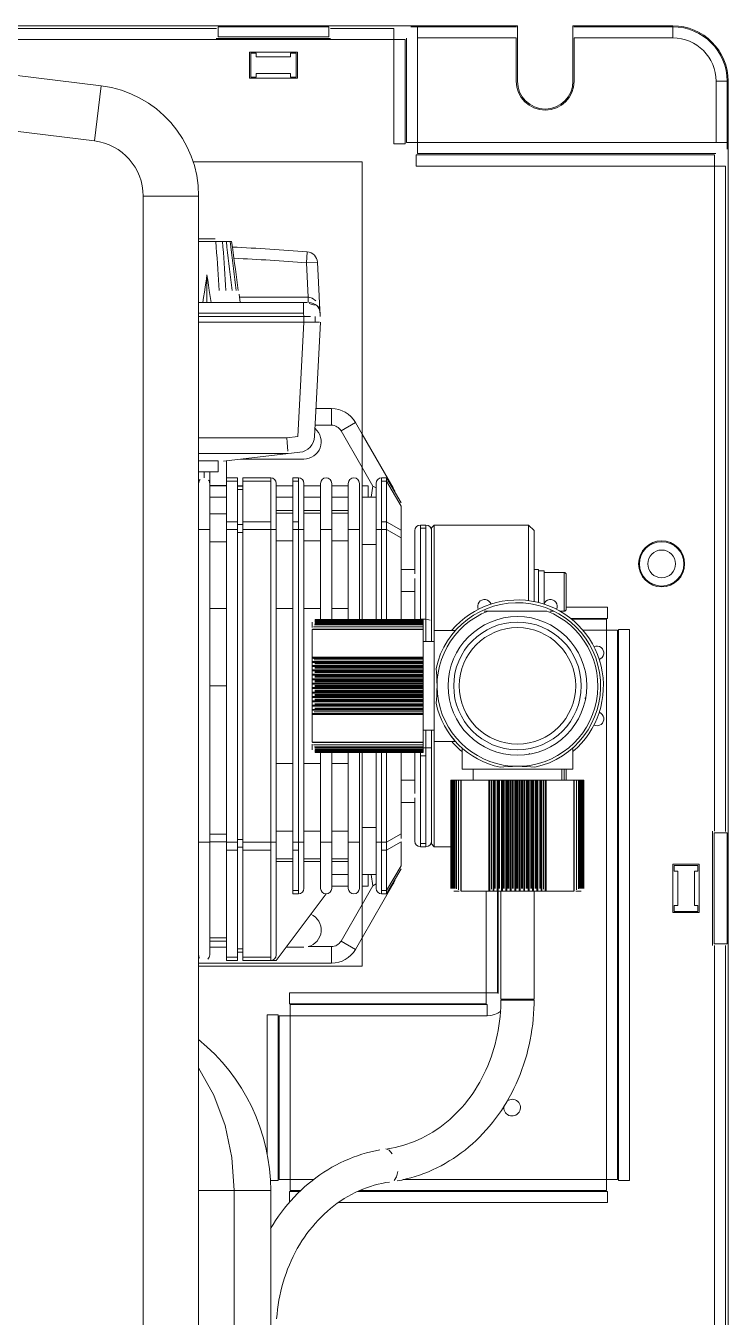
# Model space of a CAD drawing. Units: millimetres at full size. Extents: x -21196 to 21204, y -11807 to 11807.
# Drawn here: x -14285.7 to -14159, y -7192.9 to -6960.1 of the extents above; entities that cross this region are included whole.
import ezdxf

# ---------------------------------------------------------------- set-up
doc = ezdxf.new("R2010")
doc.units = ezdxf.units.MM
doc.header["$LTSCALE"] = 0.5
doc.layers.add('0-D_ボイラ設備-高圧ボイラ設備(241129配置図菊池追記(立面図).jww)(機器配置図 260128.dwg)', color=7, linetype='Continuous', lineweight=9)

msp = doc.modelspace()

# ---------------------------------------------------------------- linework, layer by layer
at = {"layer": '0-D_ボイラ設備-高圧ボイラ設備(241129配置図菊池追記(立面図).jww)(機器配置図 260128.dwg)'}
for p, q in [((-14461.9993, -6960.0621), (-14196.9993, -6960.0621)), ((-14356.2906, -6960.5515), (-14251.2791, -6960.5515)), ((-14230.9993, -6960.2716), (-14250.9993, -6960.2716)), ((-14250.9993, -6962.0621), (-14250.9993, -6960.2716)), ((-14230.9993, -6960.2716), (-14230.9993, -6962.0621)), ((-14230.7194, -6960.5515), (-14219.2788, -6960.5515)), ((-14219.2788, -6960.5515), (-14219.2788, -6981.3423)), ((-14215.6527, -6960.2381), (-14216.2566, -6960.2406)), ((-14215.0339, -6960.2373), (-14215.6527, -6960.2381)), ((-14215.0339, -6983.0964), (-14215.0339, -6960.2373)), ((-14215.0339, -6960.2373), (-14197.1744, -6960.2373)), ((-14196.9993, -6960.0621), (-14196.9993, -6970.0621)), ((-14168.9993, -6960.0621), (-14186.9993, -6960.0621)), ((-14186.9993, -6970.0621), (-14186.9993, -6960.0621)), ((-14186.8241, -6960.2373), (-14168.9993, -6960.2373)), ((-14168.9993, -6960.0621), (-14168.9993, -6962.237)), ((-14217.2791, -6962.5512), (-14340.0043, -6962.5512)), ((-14251.3133, -6962.3762), (-14230.6852, -6962.3762)), ((-14230.9993, -6962.0621), (-14250.9993, -6962.0621)), ((-14217.2791, -6962.5512), (-14217.2791, -6981.3423)), ((-14217.0336, -6981.0968), (-14217.0336, -6962.3056)), ((-14186.7898, -6962.237), (-14186.7898, -6970.0621)), ((-14168.9993, -6962.237), (-14186.7898, -6962.237)), ((-14245.314, -6969.5268), (-14245.314, -6964.7974)), ((-14236.6846, -6964.7974), (-14245.314, -6964.7974)), ((-14245.0993, -6965.0121), (-14244.0918, -6965.0121)), ((-14245.0993, -6969.3121), (-14245.0993, -6965.0121)), ((-14244.0918, -6965.6621), (-14244.0918, -6965.0121)), ((-14237.9067, -6965.0121), (-14236.8993, -6965.0121)), ((-14236.8993, -6969.3121), (-14236.8993, -6965.0121)), ((-14236.6846, -6969.5268), (-14236.6846, -6964.7974)), ((-14245.314, -6969.5268), (-14236.6846, -6969.5268)), ((-14244.0918, -6969.3121), (-14245.0993, -6969.3121)), ((-14244.0918, -6969.3121), (-14244.0918, -6968.6621)), ((-14244.0918, -6968.6621), (-14237.9067, -6968.6621)), ((-14237.9067, -6968.6621), (-14237.9067, -6969.3121)), ((-14236.8993, -6969.3121), (-14237.9067, -6969.3121)), ((-14161.1741, -6970.0621), (-14158.9993, -6970.0621)), ((-14161.1741, -6981.0968), (-14161.1741, -6970.0621)), ((-14159.1744, -6970.0621), (-14159.1744, -6981.0968)), ((-14158.9993, -7300.0621), (-14158.9993, -6970.0621)), ((-14273.2806, -6980.8189), (-14272.0619, -6970.8935)), ((-14217.2791, -6981.3423), (-14219.2788, -6981.3423)), ((-14159.1744, -6981.0968), (-14217.0336, -6981.0968)), ((-14159.1778, -6982.3195), (-14159.1753, -6981.7156)), ((-14159.1753, -6981.7156), (-14159.1744, -6981.0968)), ((-14215.2795, -6983.342), (-14161.4883, -6983.342)), ((-14215.2795, -6985.3417), (-14215.2795, -6983.342)), ((-14161.2427, -6983.0964), (-14215.0339, -6983.0964)), ((-14161.4883, -6983.342), (-14161.4883, -7105.248)), ((-14255.4787, -6984.5621), (-14224.9993, -6984.5621)), ((-14255.4787, -6984.5621), (-14224.9993, -6984.5621)), ((-14224.9993, -7067.0694), (-14224.9993, -6984.5621)), ((-14159.4886, -6985.3417), (-14215.2795, -6985.3417)), ((-14159.4886, -6985.3417), (-14159.4886, -7105.2823)), ((-14264.4993, -6990.7444), (-14254.4993, -6990.7444)), ((-14264.4993, -6990.7444), (-14264.4993, -7279.3799)), ((-14254.4993, -6990.7444), (-14254.4993, -7271.0236)), ((-14251.4993, -6998.4621), (-14254.4993, -6998.4621)), ((-14248.5537, -6998.9621), (-14254.4993, -6998.9621)), ((-14251.3809, -6998.9621), (-14251.3128, -6999.951)), ((-14251.3128, -6999.951), (-14251.2447, -7000.9398)), ((-14250.105, -6999.9341), (-14250.1721, -6998.9621)), ((-14250.0379, -7000.906), (-14250.105, -6999.9341)), ((-14249.4982, -6998.9621), (-14249.3803, -6999.951)), ((-14249.3803, -6999.951), (-14249.2623, -7000.9398)), ((-14248.6843, -6999.9341), (-14248.8004, -6998.9621)), ((-14248.5681, -7000.906), (-14248.6843, -6999.9341)), ((-14248.5537, -6998.9621), (-14248.4174, -6999.951)), ((-14248.4174, -6999.951), (-14248.2811, -7000.9398)), ((-14251.2447, -7000.9398), (-14251.1767, -7001.9286)), ((-14251.1767, -7001.9286), (-14251.1087, -7002.9175)), ((-14249.9708, -7001.8779), (-14250.0379, -7000.906)), ((-14249.9038, -7002.8498), (-14249.9708, -7001.8779)), ((-14249.8358, -7003.8374), (-14249.9038, -7002.8498)), ((-14249.2623, -7000.9398), (-14249.1443, -7001.9286)), ((-14249.1443, -7001.9286), (-14249.0263, -7002.9174)), ((-14248.4521, -7001.8779), (-14248.5681, -7000.906)), ((-14248.3361, -7002.8498), (-14248.4521, -7001.8779)), ((-14248.2183, -7003.8374), (-14248.3361, -7002.8498)), ((-14248.2811, -7000.9398), (-14248.1448, -7001.9286)), ((-14248.1448, -7001.9286), (-14248.0086, -7002.9174)), ((-14235.0607, -7002.8018), (-14234.9007, -7000.8082)), ((-14235.0607, -7002.8018), (-14233.0634, -7002.6971)), ((-14235.0607, -7002.8018), (-14234.7378, -7008.9621)), ((-14233.0634, -7002.6971), (-14232.5517, -7012.4621)), ((-14253.1055, -7005.6917), (-14252.9993, -7004.9621)), ((-14252.9993, -7004.9621), (-14252.8633, -7005.892)), ((-14252.9993, -7009.9621), (-14252.9993, -7004.9621)), ((-14251.1087, -7002.9175), (-14251.0407, -7003.9063)), ((-14251.0407, -7003.9063), (-14250.974, -7004.8767)), ((-14250.974, -7004.8767), (-14250.9073, -7005.8471)), ((-14249.7678, -7004.825), (-14249.8358, -7003.8374)), ((-14249.6998, -7005.8126), (-14249.7678, -7004.825)), ((-14249.0263, -7002.9174), (-14248.9085, -7003.9063)), ((-14248.9085, -7003.9063), (-14248.7929, -7004.8767)), ((-14248.7929, -7004.8767), (-14248.6774, -7005.8471)), ((-14248.1006, -7004.825), (-14248.2183, -7003.8374)), ((-14247.983, -7005.8126), (-14248.1006, -7004.825)), ((-14248.0086, -7002.9174), (-14247.8724, -7003.9063)), ((-14247.8724, -7003.9063), (-14247.7389, -7004.8767)), ((-14247.7389, -7004.8767), (-14247.6055, -7005.847)), ((-14253.4611, -7008.0879), (-14253.3193, -7007.1505)), ((-14253.3193, -7007.1505), (-14253.2117, -7006.4212)), ((-14253.2117, -7006.4212), (-14253.1055, -7005.6917)), ((-14252.8633, -7005.892), (-14252.7273, -7006.8219)), ((-14252.7273, -7006.8219), (-14252.5891, -7007.7514)), ((-14250.9073, -7005.8471), (-14250.8407, -7006.8174)), ((-14250.8407, -7006.8174), (-14250.7741, -7007.7878)), ((-14249.6319, -7006.8002), (-14249.6998, -7005.8126)), ((-14249.5639, -7007.7878), (-14249.6319, -7006.8002)), ((-14248.6774, -7005.8471), (-14248.5619, -7006.8174)), ((-14248.5619, -7006.8174), (-14248.4464, -7007.7878)), ((-14247.8654, -7006.8002), (-14247.983, -7005.8126)), ((-14247.7477, -7007.7878), (-14247.8654, -7006.8002)), ((-14247.6055, -7005.847), (-14247.4721, -7006.8174)), ((-14247.4721, -7006.8174), (-14247.3387, -7007.7878)), ((-14253.7493, -7009.9621), (-14253.6052, -7009.025)), ((-14253.6052, -7009.025), (-14253.4611, -7008.0879)), ((-14252.5891, -7007.7514), (-14252.4767, -7008.4885)), ((-14252.4767, -7008.4885), (-14252.363, -7009.2253)), ((-14252.363, -7009.2253), (-14252.2493, -7009.9621)), ((-14246.9993, -7009.9621), (-14247.2044, -7008.4576)), ((-14234.7378, -7008.9621), (-14247.1356, -7008.9621)), ((-14234.7378, -7008.9621), (-14234.7378, -7009.9621)), ((-14234.001, -7009.1331), (-14234.6329, -7008.9649)), ((-14233.3883, -7009.633), (-14234.001, -7009.1331)), ((-14235.5792, -7009.9621), (-14254.4993, -7009.9621)), ((-14254.4993, -7011.8575), (-14235.5792, -7011.8575)), ((-14234.9464, -7009.9621), (-14235.5792, -7009.9621)), ((-14235.5792, -7011.8575), (-14235.5792, -7009.9621)), ((-14235.5792, -7011.8575), (-14235.5476, -7012.4621)), ((-14233.6156, -7010.4362), (-14234.5666, -7010.1301)), ((-14232.6821, -7011.2576), (-14232.813, -7010.6674)), ((-14232.5834, -7011.8575), (-14232.6821, -7011.2576)), ((-14254.4993, -7012.4621), (-14235.5476, -7012.4621)), ((-14254.4993, -7013.4622), (-14235.4951, -7013.4622)), ((-14235.4951, -7013.4622), (-14236.5782, -7034.1276)), ((-14235.5476, -7012.4621), (-14234.9297, -7012.4621)), ((-14235.4993, -7012.4621), (-14235.4993, -7013.4621)), ((-14235.4951, -7013.4622), (-14234.8779, -7013.4765)), ((-14234.9297, -7012.4621), (-14234.3119, -7012.4621)), ((-14234.8779, -7013.4765), (-14234.2608, -7013.4875)), ((-14233.3779, -7013.4622), (-14234.3493, -7013.4622)), ((-14233.5823, -7034.1276), (-14232.4993, -7013.4622)), ((-14233.4993, -7012.4621), (-14233.4993, -7013.4621)), ((-14232.7284, -7013.4622), (-14233.3779, -7013.4622)), ((-14230.5463, -7029.0621), (-14233.3168, -7029.0621)), ((-14230.5463, -7029.0621), (-14230.5463, -7032.0621)), ((-14233.474, -7032.0621), (-14230.5463, -7032.0621)), ((-14226.2161, -7031.5621), (-14228.8142, -7033.0621)), ((-14228.8142, -7033.0621), (-14224.9993, -7039.6698)), ((-14224.9993, -7033.6698), (-14226.2161, -7031.5621)), ((-14238.5707, -7034.3546), (-14254.4993, -7034.3546)), ((-14236.5782, -7034.1276), (-14238.5707, -7034.3546)), ((-14238.5227, -7035.1926), (-14238.5707, -7034.3546)), ((-14238.4761, -7035.9905), (-14238.5227, -7035.1926)), ((-14219.4012, -7043.366), (-14224.9993, -7033.6698)), ((-14254.4993, -7037.152), (-14238.4045, -7037.152)), ((-14250.0383, -7038.5236), (-14236.2386, -7036.9513)), ((-14238.4294, -7036.7683), (-14238.4761, -7035.9905)), ((-14250.9993, -7038.4621), (-14254.4993, -7038.4621)), ((-14250.9993, -7038.4621), (-14250.9993, -7040.4621)), ((-14249.4993, -7038.4621), (-14249.4993, -7128.5621)), ((-14235.4993, -7038.1621), (-14246.8662, -7038.1621)), ((-14224.9993, -7039.6698), (-14223.0606, -7043.0276)), ((-14250.9993, -7040.4621), (-14254.4993, -7040.4621)), ((-14253.4993, -7041.5621), (-14253.4993, -7040.4621)), ((-14252.4993, -7040.4621), (-14252.4993, -7042.5238)), ((-14247.4993, -7041.5621), (-14249.4993, -7041.5621)), ((-14249.4993, -7042.1479), (-14247.4993, -7042.1479)), ((-14247.4993, -7041.5621), (-14247.4993, -7128.5621)), ((-14241.4993, -7041.5621), (-14246.4993, -7041.5621)), ((-14246.4993, -7128.5621), (-14246.4993, -7041.5621)), ((-14241.4993, -7042.1479), (-14246.4993, -7042.1479)), ((-14241.4993, -7128.5621), (-14241.4993, -7041.5621)), ((-14236.4993, -7041.5621), (-14237.4993, -7041.5621)), ((-14237.4993, -7116.5621), (-14237.4993, -7041.5621)), ((-14236.4993, -7042.1479), (-14237.4993, -7042.1479)), ((-14236.4993, -7041.5621), (-14236.4993, -7116.5621)), ((-14221.4993, -7067.0694), (-14221.4993, -7041.5621)), ((-14220.5993, -7042.1479), (-14221.4993, -7042.1479)), ((-14220.5993, -7067.0694), (-14220.5993, -7041.5621)), ((-14217.9993, -7046.6479), (-14220.5993, -7042.1479)), ((-14252.4993, -7042.5621), (-14252.4993, -7127.5621)), ((-14252.4993, -7042.9621), (-14249.4993, -7042.9621)), ((-14249.4993, -7042.9647), (-14252.4993, -7042.9647)), ((-14246.4993, -7042.9647), (-14247.4993, -7042.9647)), ((-14247.4993, -7043.0621), (-14246.4993, -7043.0621)), ((-14247.4993, -7043.6479), (-14246.4993, -7043.6479)), ((-14240.4993, -7042.5621), (-14240.4993, -7127.5621)), ((-14237.4993, -7042.9647), (-14240.4993, -7042.9647)), ((-14235.4993, -7042.5621), (-14235.4993, -7115.5621)), ((-14232.4993, -7042.9647), (-14235.4993, -7042.9647)), ((-14232.4993, -7067.0694), (-14232.4993, -7042.5621)), ((-14230.4993, -7042.5621), (-14230.4993, -7067.0694)), ((-14227.4993, -7042.9647), (-14230.4993, -7042.9647)), ((-14227.4993, -7042.5621), (-14227.4993, -7067.0694)), ((-14225.4993, -7042.5621), (-14225.4993, -7067.0694)), ((-14223.933, -7042.9647), (-14224.9993, -7042.9647)), ((-14223.933, -7042.9647), (-14223.933, -7045.0621)), ((-14223.3572, -7045.0621), (-14223.0606, -7043.0276)), ((-14222.5006, -7043.3616), (-14223.0606, -7043.0276)), ((-14222.4993, -7042.5621), (-14222.4993, -7067.0694)), ((-14249.4993, -7045.0621), (-14252.4993, -7045.0621)), ((-14237.4993, -7045.0621), (-14240.4993, -7045.0621)), ((-14232.4993, -7045.0621), (-14235.4993, -7045.0621)), ((-14227.4993, -7045.0621), (-14230.4993, -7045.0621)), ((-14222.4993, -7045.0621), (-14224.9993, -7045.0621)), ((-14217.9993, -7046.6479), (-14217.9993, -7050.9764)), ((-14249.4993, -7048.0621), (-14252.4993, -7048.0621)), ((-14237.4993, -7047.4135), (-14240.4993, -7047.4135)), ((-14237.4993, -7047.8936), (-14240.4993, -7047.8936)), ((-14232.4993, -7047.4135), (-14235.4993, -7047.4135)), ((-14232.4993, -7047.8936), (-14235.4993, -7047.8936)), ((-14227.4993, -7047.4135), (-14230.4993, -7047.4135)), ((-14227.4993, -7047.8936), (-14230.4993, -7047.8936)), ((-14254.4993, -7050.8906), (-14252.4993, -7050.8906)), ((-14247.4993, -7049.4764), (-14249.4993, -7049.4764)), ((-14249.4993, -7050.8906), (-14247.4993, -7050.8906)), ((-14247.4993, -7049.9764), (-14246.4993, -7049.9764)), ((-14247.4993, -7051.3906), (-14246.4993, -7051.3906)), ((-14241.4993, -7049.4764), (-14246.4993, -7049.4764)), ((-14246.4993, -7050.8906), (-14240.4993, -7050.8906)), ((-14236.4993, -7049.4764), (-14237.4993, -7049.4764)), ((-14237.4993, -7050.8906), (-14235.4993, -7050.8906)), ((-14230.4993, -7050.8906), (-14232.4993, -7050.8906)), ((-14225.4993, -7050.8906), (-14227.4993, -7050.8906)), ((-14220.5993, -7050.8906), (-14222.4993, -7050.8906)), ((-14220.5993, -7049.4764), (-14221.4993, -7049.4764)), ((-14217.9993, -7050.9764), (-14220.5993, -7049.4764)), ((-14217.9993, -7052.3906), (-14220.5993, -7050.8906)), ((-14217.9993, -7050.9764), (-14217.9993, -7051.7138)), ((-14217.9993, -7051.7138), (-14217.9993, -7052.3906)), ((-14215.4993, -7051.0621), (-14215.4993, -7058.8561)), ((-14213.4993, -7050.0621), (-14214.4993, -7050.0621)), ((-14214.4993, -7050.0621), (-14214.4993, -7067.0694)), ((-14213.4993, -7050.6479), (-14214.4993, -7050.6479)), ((-14213.4993, -7050.0621), (-14213.4993, -7071.0621)), ((-14211.9993, -7050.0621), (-14212.4993, -7050.5621)), ((-14212.4993, -7050.5621), (-14212.4993, -7071.0621)), ((-14194.9993, -7050.0621), (-14211.9993, -7050.0621)), ((-14211.9993, -7050.0621), (-14211.9993, -7072.0816)), ((-14194.9993, -7050.0621), (-14194.9993, -7063.6917)), ((-14249.4993, -7053.0621), (-14252.4993, -7053.0621)), ((-14237.4993, -7052.8906), (-14240.4993, -7052.8906)), ((-14232.4993, -7052.8906), (-14235.4993, -7052.8906)), ((-14227.4993, -7052.8906), (-14230.4993, -7052.8906)), ((-14222.4993, -7053.5621), (-14224.9993, -7053.5621)), ((-14217.9993, -7052.3906), (-14217.9993, -7067.0694)), ((-14215.4993, -7058.0621), (-14217.9993, -7058.0621)), ((-14193.1993, -7058.0916), (-14193.9993, -7058.0916)), ((-14193.1993, -7064.0352), (-14193.1993, -7058.0916)), ((-14192.1993, -7058.2916), (-14193.1993, -7058.2916)), ((-14192.1993, -7064.211), (-14192.1993, -7058.2916)), ((-14188.5993, -7058.5916), (-14192.1993, -7058.5916)), ((-14188.5993, -7058.5916), (-14188.5993, -7065.5916)), ((-14215.4993, -7067.0694), (-14215.4993, -7059.6702)), ((-14188.1993, -7065.1916), (-14188.1993, -7058.9916)), ((-14215.4993, -7062.0621), (-14217.9993, -7062.0621)), ((-14249.4993, -7065.0979), (-14252.4993, -7065.0979)), ((-14237.4993, -7065.0979), (-14240.4993, -7065.0979)), ((-14232.4993, -7065.0979), (-14235.4993, -7065.0979)), ((-14227.4993, -7065.0979), (-14230.4993, -7065.0979)), ((-14190.4609, -7065.5621), (-14191.1621, -7065.5621)), ((-14189.3315, -7065.5916), (-14188.5993, -7065.5916)), ((-14188.1993, -7064.8852), (-14180.7906, -7064.8852)), ((-14180.7906, -7064.8852), (-14180.7906, -7066.8849)), ((-14233.9993, -7067.5621), (-14233.9993, -7068.5564)), ((-14233.5972, -7068.0701), (-14213.9993, -7068.0701)), ((-14213.9993, -7067.123), (-14233.5495, -7067.123)), ((-14233.5495, -7067.1872), (-14213.9993, -7067.1872)), ((-14233.5495, -7067.3093), (-14213.9993, -7067.3093)), ((-14233.5495, -7067.4887), (-14213.9993, -7067.4887)), ((-14233.5495, -7067.7244), (-14213.9993, -7067.7244)), ((-14213.9993, -7067.9333), (-14233.5221, -7067.9333)), ((-14233.5041, -7067.6446), (-14213.9993, -7067.6446)), ((-14233.5022, -7067.4156), (-14213.9993, -7067.4156)), ((-14233.5008, -7067.2429), (-14213.9993, -7067.2429)), ((-14233.4998, -7067.1273), (-14213.9993, -7067.1273)), ((-14233.4993, -7067.0694), (-14213.9993, -7067.0694)), ((-14213.4993, -7067.05), (-14214.4993, -7067.05)), ((-14213.9993, -7091.0549), (-14213.9993, -7067.0694)), ((-14213.4993, -7067.05), (-14212.7255, -7067.2018)), ((-14180.7906, -7066.8849), (-14187.4094, -7066.8849)), ((-14187.2117, -7067.0432), (-14180.949, -7067.0432)), ((-14180.949, -7071.0621), (-14180.949, -7067.0432)), ((-14233.9993, -7068.9116), (-14233.9993, -7089.2127)), ((-14213.9993, -7068.9116), (-14233.9993, -7068.9116)), ((-14233.9775, -7068.8601), (-14213.9993, -7068.8601)), ((-14213.9993, -7068.4391), (-14233.7866, -7068.4391)), ((-14178.9493, -7069.0429), (-14185.1728, -7069.0429)), ((-14180.949, -7069.0429), (-14180.949, -7170.0618)), ((-14178.9493, -7069.0429), (-14178.9493, -7168.0621)), ((-14178.7909, -7168.2205), (-14178.7909, -7068.8846)), ((-14176.7912, -7068.8846), (-14178.7909, -7068.8846)), ((-14176.7912, -7068.8846), (-14176.7912, -7168.2205)), ((-14213.9993, -7071.0621), (-14211.9993, -7071.0621)), ((-14233.9514, -7073.9235), (-14213.9993, -7073.9235)), ((-14233.9514, -7074.0766), (-14213.9993, -7074.0766)), ((-14233.9514, -7074.6574), (-14213.9993, -7074.6574)), ((-14233.9514, -7074.8153), (-14213.9993, -7074.8153)), ((-14233.9042, -7073.8769), (-14213.9993, -7073.8769)), ((-14213.9993, -7074.0935), (-14233.8037, -7074.0935)), ((-14233.6584, -7074.3828), (-14213.9993, -7074.3828)), ((-14233.5495, -7074.8935), (-14213.9993, -7074.8935)), ((-14233.5495, -7075.0569), (-14213.9993, -7075.0569)), ((-14211.9993, -7075.157), (-14211.9993, -7074.1795)), ((-14233.9514, -7075.4128), (-14213.9993, -7075.4128)), ((-14233.9514, -7075.5747), (-14213.9993, -7075.5747)), ((-14233.9514, -7076.1859), (-14213.9993, -7076.1859)), ((-14233.9514, -7076.3511), (-14213.9993, -7076.3511)), ((-14233.9514, -7076.9731), (-14213.9993, -7076.9731)), ((-14233.9514, -7077.1408), (-14213.9993, -7077.1408)), ((-14233.5495, -7075.6849), (-14213.9993, -7075.6849)), ((-14233.5495, -7075.852), (-14213.9993, -7075.852)), ((-14233.5495, -7076.4927), (-14213.9993, -7076.4927)), ((-14233.5495, -7076.6627), (-14213.9993, -7076.6627)), ((-14233.5495, -7077.313), (-14213.9993, -7077.313)), ((-14211.6049, -7076.6276), (-14211.6707, -7075.9396)), ((-14211.5483, -7077.316), (-14211.6049, -7076.6276)), ((-14211.5164, -7078.1887), (-14211.5483, -7077.316)), ((-14249.4993, -7079.0621), (-14252.4993, -7079.0621)), ((-14233.9514, -7077.7704), (-14213.9993, -7077.7704)), ((-14233.9514, -7077.9398), (-14213.9993, -7077.9398)), ((-14233.9514, -7078.5741), (-14213.9993, -7078.5741)), ((-14233.9514, -7078.7442), (-14213.9993, -7078.7442)), ((-14233.9514, -7079.3801), (-14213.9993, -7079.3801)), ((-14233.9514, -7079.5502), (-14213.9993, -7079.5502)), ((-14233.5495, -7077.4852), (-14213.9993, -7077.4852)), ((-14233.5495, -7078.1419), (-14213.9993, -7078.1419)), ((-14233.5495, -7078.3153), (-14213.9993, -7078.3153)), ((-14233.5495, -7078.9752), (-14213.9993, -7078.9752)), ((-14233.5495, -7079.1491), (-14213.9993, -7079.1491)), ((-14211.4993, -7079.0621), (-14211.5164, -7078.1887)), ((-14211.4993, -7079.0621), (-14211.5164, -7079.9356)), ((-14233.9514, -7080.1845), (-14213.9993, -7080.1845)), ((-14233.9514, -7080.3539), (-14213.9993, -7080.3539)), ((-14233.9514, -7080.9835), (-14213.9993, -7080.9835)), ((-14233.9514, -7081.1512), (-14213.9993, -7081.1512)), ((-14233.9514, -7081.7731), (-14213.9993, -7081.7731)), ((-14233.9514, -7081.9384), (-14213.9993, -7081.9384)), ((-14233.5495, -7079.809), (-14213.9993, -7079.809)), ((-14233.5495, -7079.9824), (-14213.9993, -7079.9824)), ((-14233.5495, -7080.6391), (-14213.9993, -7080.6391)), ((-14233.5495, -7080.8113), (-14213.9993, -7080.8113)), ((-14233.5495, -7081.4616), (-14213.9993, -7081.4616)), ((-14233.5495, -7081.6316), (-14213.9993, -7081.6316)), ((-14211.6049, -7081.4967), (-14211.6707, -7082.1846)), ((-14211.5483, -7080.8083), (-14211.6049, -7081.4967)), ((-14211.5164, -7079.9356), (-14211.5483, -7080.8083)), ((-14233.9514, -7082.5496), (-14213.9993, -7082.5496)), ((-14233.9514, -7082.7115), (-14213.9993, -7082.7115)), ((-14233.9514, -7083.309), (-14213.9993, -7083.309)), ((-14233.9514, -7083.4669), (-14213.9993, -7083.4669)), ((-14233.9514, -7084.0477), (-14213.9993, -7084.0477)), ((-14233.9514, -7084.2008), (-14213.9993, -7084.2008)), ((-14213.9993, -7084.2474), (-14233.9042, -7084.2474)), ((-14233.8037, -7084.0308), (-14213.9993, -7084.0308)), ((-14213.9993, -7083.7415), (-14233.6584, -7083.7415)), ((-14233.5495, -7082.2723), (-14213.9993, -7082.2723)), ((-14233.5495, -7082.4394), (-14213.9993, -7082.4394)), ((-14233.5495, -7083.0674), (-14213.9993, -7083.0674)), ((-14233.5495, -7083.2308), (-14213.9993, -7083.2308)), ((-14211.9993, -7083.9448), (-14211.9993, -7082.9673)), ((-14211.9993, -7108.0621), (-14211.9993, -7086.0427)), ((-14211.9993, -7087.0621), (-14213.9993, -7087.0621)), ((-14213.4993, -7087.0621), (-14213.4993, -7108.0621)), ((-14212.4993, -7087.0621), (-14212.4993, -7107.5621)), ((-14209.6457, -7087.1257), (-14209.2907, -7087.6579)), ((-14209.2907, -7087.6579), (-14208.9137, -7088.1749)), ((-14208.9137, -7088.1749), (-14208.376, -7088.8381)), ((-14233.9993, -7089.2127), (-14213.9993, -7089.2127)), ((-14233.9993, -7089.5679), (-14233.9993, -7090.5621)), ((-14213.9993, -7089.2642), (-14233.9775, -7089.2642)), ((-14233.7866, -7089.6852), (-14213.9993, -7089.6852)), ((-14213.9993, -7090.0542), (-14233.5972, -7090.0542)), ((-14233.5495, -7090.3999), (-14213.9993, -7090.3999)), ((-14233.5495, -7090.6356), (-14213.9993, -7090.6356)), ((-14233.5495, -7090.815), (-14213.9993, -7090.815)), ((-14233.5495, -7090.9371), (-14213.9993, -7090.9371)), ((-14213.9993, -7091.0013), (-14233.5495, -7091.0013)), ((-14233.5221, -7090.1909), (-14213.9993, -7090.1909)), ((-14213.9993, -7090.4797), (-14233.5041, -7090.4797)), ((-14213.9993, -7090.7087), (-14233.5022, -7090.7087)), ((-14213.9993, -7090.8814), (-14233.5008, -7090.8814)), ((-14213.9993, -7090.997), (-14233.4998, -7090.997)), ((-14213.9993, -7091.0549), (-14233.4993, -7091.0549)), ((-14232.4993, -7115.5621), (-14232.4993, -7091.0549)), ((-14230.4993, -7091.0549), (-14230.4993, -7115.5621)), ((-14227.4993, -7091.0549), (-14227.4993, -7115.5621)), ((-14225.4993, -7091.0549), (-14225.4993, -7115.5621)), ((-14224.9993, -7129.5621), (-14224.9993, -7091.0549)), ((-14222.4993, -7091.0549), (-14222.4993, -7115.5621)), ((-14221.4993, -7116.5621), (-14221.4993, -7091.0549)), ((-14220.5993, -7116.5621), (-14220.5993, -7091.0549)), ((-14217.9993, -7091.0549), (-14217.9993, -7105.7337)), ((-14215.4993, -7098.4541), (-14215.4993, -7091.0549)), ((-14214.4993, -7091.0549), (-14214.4993, -7108.0621)), ((-14212.4993, -7090.2459), (-14213.9993, -7090.2459)), ((-14208.1796, -7089.0621), (-14211.9993, -7089.0621)), ((-14206.9993, -7090.2425), (-14206.9993, -7094.0621)), ((-14186.9993, -7094.0621), (-14186.9993, -7090.2425)), ((-14237.4993, -7093.0264), (-14240.4993, -7093.0264)), ((-14232.4993, -7093.0264), (-14235.4993, -7093.0264)), ((-14227.4993, -7093.0264), (-14230.4993, -7093.0264)), ((-14213.4993, -7091.6601), (-14214.4993, -7091.6601)), ((-14199.4338, -7093.6678), (-14200.1218, -7093.7335)), ((-14198.7454, -7093.6112), (-14199.4338, -7093.6678)), ((-14197.8727, -7093.5793), (-14198.7454, -7093.6112)), ((-14196.9993, -7093.5621), (-14197.8727, -7093.5793)), ((-14196.9993, -7093.5621), (-14196.1258, -7093.5793)), ((-14196.1258, -7093.5793), (-14195.2531, -7093.6112)), ((-14195.2531, -7093.6112), (-14194.5647, -7093.6678)), ((-14194.5647, -7093.6678), (-14193.8768, -7093.7335)), ((-14186.9993, -7094.0621), (-14206.9993, -7094.0621)), ((-14204.9993, -7094.0621), (-14204.9993, -7096.0621)), ((-14188.9993, -7096.0621), (-14188.9993, -7094.0621)), ((-14188.5993, -7094.0621), (-14188.5993, -7096.0621)), ((-14188.1993, -7096.0327), (-14188.1993, -7094.0621)), ((-14215.4993, -7096.0621), (-14217.9993, -7096.0621)), ((-14208.992, -7096.0621), (-14185.0065, -7096.0621)), ((-14208.992, -7096.0621), (-14208.992, -7115.5622)), ((-14208.9384, -7096.0621), (-14208.9384, -7115.6124)), ((-14208.9341, -7096.0621), (-14208.9341, -7115.5627)), ((-14208.8742, -7115.6124), (-14208.8742, -7096.0621)), ((-14208.8185, -7096.0621), (-14208.8185, -7115.5637)), ((-14208.7521, -7115.6124), (-14208.7521, -7096.0621)), ((-14208.6458, -7096.0621), (-14208.6458, -7115.5651)), ((-14208.5727, -7115.6124), (-14208.5727, -7096.0621)), ((-14208.4168, -7096.0621), (-14208.4168, -7115.567)), ((-14208.337, -7115.6124), (-14208.337, -7096.0621)), ((-14208.1281, -7115.5849), (-14208.1281, -7096.0621)), ((-14207.9913, -7096.0621), (-14207.9913, -7115.6601)), ((-14207.6223, -7115.8495), (-14207.6223, -7096.0621)), ((-14207.2013, -7096.0621), (-14207.2013, -7116.0404)), ((-14207.1498, -7116.0621), (-14207.1498, -7096.0621)), ((-14202.1845, -7096.0621), (-14202.1845, -7115.967)), ((-14202.1379, -7116.0143), (-14202.1379, -7096.0621)), ((-14201.9848, -7116.0143), (-14201.9848, -7096.0621)), ((-14201.9679, -7115.8666), (-14201.9679, -7096.0621)), ((-14201.6786, -7096.0621), (-14201.6786, -7115.7213)), ((-14201.404, -7116.0143), (-14201.404, -7096.0621)), ((-14201.2461, -7116.0143), (-14201.2461, -7096.0621)), ((-14201.1679, -7115.6124), (-14201.1679, -7096.0621)), ((-14201.0045, -7115.6124), (-14201.0045, -7096.0621)), ((-14200.6486, -7116.0143), (-14200.6486, -7096.0621)), ((-14200.4867, -7116.0143), (-14200.4867, -7096.0621)), ((-14200.3765, -7115.6124), (-14200.3765, -7096.0621)), ((-14200.2094, -7115.6124), (-14200.2094, -7096.0621)), ((-14199.8755, -7116.0143), (-14199.8755, -7096.0621)), ((-14199.7103, -7116.0143), (-14199.7103, -7096.0621)), ((-14199.5687, -7115.6124), (-14199.5687, -7096.0621)), ((-14199.3987, -7115.6124), (-14199.3987, -7096.0621)), ((-14199.0883, -7116.0143), (-14199.0883, -7096.0621)), ((-14198.9206, -7116.0143), (-14198.9206, -7096.0621)), ((-14198.7484, -7115.6124), (-14198.7484, -7096.0621)), ((-14198.5762, -7115.6124), (-14198.5762, -7096.0621)), ((-14198.291, -7116.0143), (-14198.291, -7096.0621)), ((-14198.1216, -7116.0143), (-14198.1216, -7096.0621)), ((-14197.9195, -7115.6124), (-14197.9195, -7096.0621)), ((-14197.7461, -7115.6124), (-14197.7461, -7096.0621)), ((-14197.4873, -7116.0143), (-14197.4873, -7096.0621)), ((-14197.3172, -7116.0143), (-14197.3172, -7096.0621)), ((-14197.0862, -7115.6124), (-14197.0862, -7096.0621)), ((-14196.9123, -7115.6124), (-14196.9123, -7096.0621)), ((-14196.6813, -7116.0143), (-14196.6813, -7096.0621)), ((-14196.5112, -7116.0143), (-14196.5112, -7096.0621)), ((-14196.2524, -7115.6124), (-14196.2524, -7096.0621)), ((-14196.079, -7115.6124), (-14196.079, -7096.0621)), ((-14195.8769, -7116.0143), (-14195.8769, -7096.0621)), ((-14195.7075, -7116.0143), (-14195.7075, -7096.0621)), ((-14195.4223, -7115.6124), (-14195.4223, -7096.0621)), ((-14195.2501, -7115.6124), (-14195.2501, -7096.0621)), ((-14195.0779, -7116.0143), (-14195.0779, -7096.0621)), ((-14194.9102, -7116.0143), (-14194.9102, -7096.0621)), ((-14194.5998, -7115.6124), (-14194.5998, -7096.0621)), ((-14194.4298, -7115.6124), (-14194.4298, -7096.0621)), ((-14194.2883, -7116.0143), (-14194.2883, -7096.0621)), ((-14194.123, -7116.0143), (-14194.123, -7096.0621)), ((-14193.7891, -7115.6124), (-14193.7891, -7096.0621)), ((-14193.622, -7115.6124), (-14193.622, -7096.0621)), ((-14193.5118, -7116.0143), (-14193.5118, -7096.0621)), ((-14193.3499, -7116.0143), (-14193.3499, -7096.0621)), ((-14192.994, -7115.6124), (-14192.994, -7096.0621)), ((-14192.8306, -7115.6124), (-14192.8306, -7096.0621)), ((-14192.7524, -7116.0143), (-14192.7524, -7096.0621)), ((-14192.5945, -7116.0143), (-14192.5945, -7096.0621)), ((-14192.3199, -7115.7213), (-14192.3199, -7096.0621)), ((-14192.0306, -7096.0621), (-14192.0306, -7115.8666)), ((-14192.0137, -7116.0143), (-14192.0137, -7096.0621)), ((-14191.8606, -7116.0143), (-14191.8606, -7096.0621)), ((-14191.814, -7115.967), (-14191.814, -7096.0621)), ((-14186.8487, -7096.0621), (-14186.8487, -7116.0621)), ((-14186.7972, -7116.0404), (-14186.7972, -7096.0621)), ((-14186.3762, -7096.0621), (-14186.3762, -7115.8495)), ((-14186.0072, -7115.6601), (-14186.0072, -7096.0621)), ((-14185.8705, -7096.0621), (-14185.8705, -7115.5849)), ((-14185.6615, -7115.6124), (-14185.6615, -7096.0621)), ((-14185.5817, -7115.567), (-14185.5817, -7096.0621)), ((-14185.4258, -7115.6124), (-14185.4258, -7096.0621)), ((-14185.3527, -7115.5651), (-14185.3527, -7096.0621)), ((-14185.2464, -7115.6124), (-14185.2464, -7096.0621)), ((-14185.18, -7115.5637), (-14185.18, -7096.0621)), ((-14185.1243, -7115.6124), (-14185.1243, -7096.0621)), ((-14185.0644, -7115.5627), (-14185.0644, -7096.0621)), ((-14185.0601, -7096.0621), (-14185.0601, -7115.6124)), ((-14185.0065, -7115.5622), (-14185.0065, -7096.0621)), ((-14215.4993, -7100.0621), (-14217.9993, -7100.0621)), ((-14215.4993, -7107.0621), (-14215.4993, -7099.2681)), ((-14237.4993, -7105.2337), (-14240.4993, -7105.2337)), ((-14232.4993, -7105.2337), (-14235.4993, -7105.2337)), ((-14227.4993, -7105.2337), (-14230.4993, -7105.2337)), ((-14222.4993, -7104.5621), (-14224.9993, -7104.5621)), ((-14161.8134, -7125.8763), (-14161.8134, -7105.248)), ((-14254.4993, -7107.2337), (-14252.4993, -7107.2337)), ((-14249.4993, -7105.784), (-14252.4993, -7105.784)), ((-14249.4993, -7107.1982), (-14252.4993, -7107.1982)), ((-14247.4993, -7107.2337), (-14249.4993, -7107.2337)), ((-14247.4993, -7106.7337), (-14246.4993, -7106.7337)), ((-14246.4993, -7107.2337), (-14240.4993, -7107.2337)), ((-14237.4993, -7107.2337), (-14235.4993, -7107.2337)), ((-14230.4993, -7107.2337), (-14232.4993, -7107.2337)), ((-14227.4993, -7107.2337), (-14225.4993, -7107.2337)), ((-14222.4993, -7107.2337), (-14220.5993, -7107.2337)), ((-14217.9993, -7105.7337), (-14220.5993, -7107.2337)), ((-14217.9993, -7107.1479), (-14220.5993, -7108.6479)), ((-14217.9993, -7105.7337), (-14217.9993, -7106.5845)), ((-14217.9993, -7107.1479), (-14217.9993, -7111.4764)), ((-14213.4993, -7107.4764), (-14214.4993, -7107.4764)), ((-14212.4993, -7107.5621), (-14211.9993, -7108.0621)), ((-14161.4993, -7125.5621), (-14161.4993, -7105.5621)), ((-14161.4993, -7105.5621), (-14159.2087, -7105.5621)), ((-14159.2087, -7125.5621), (-14159.2087, -7105.5621)), ((-14249.4993, -7108.6479), (-14247.4993, -7108.6479)), ((-14247.4993, -7108.1479), (-14246.4993, -7108.1479)), ((-14241.4993, -7108.6479), (-14246.4993, -7108.6479)), ((-14236.4993, -7108.6479), (-14237.4993, -7108.6479)), ((-14220.5993, -7108.6479), (-14221.4993, -7108.6479)), ((-14213.4993, -7108.0621), (-14214.4993, -7108.0621)), ((-14211.9993, -7108.0621), (-14208.992, -7108.0621)), ((-14237.4993, -7110.2307), (-14240.4993, -7110.2307)), ((-14240.4993, -7110.7082), (-14237.4993, -7110.7082)), ((-14232.4993, -7110.2307), (-14235.4993, -7110.2307)), ((-14235.4993, -7110.7082), (-14232.4993, -7110.7082)), ((-14227.4993, -7110.2307), (-14230.4993, -7110.2307)), ((-14227.4993, -7110.7108), (-14230.4993, -7110.7108)), ((-14217.9993, -7111.4764), (-14220.5993, -7115.9764)), ((-14217.9993, -7112.0621), (-14220.5993, -7116.5621)), ((-14168.964, -7111.1974), (-14168.964, -7119.9268)), ((-14168.964, -7111.1974), (-14164.2346, -7111.1974)), ((-14168.7493, -7111.4121), (-14164.4493, -7111.4121)), ((-14168.7493, -7112.4696), (-14168.7493, -7111.4121)), ((-14164.4493, -7111.4121), (-14164.4493, -7112.4696)), ((-14164.2346, -7119.9268), (-14164.2346, -7111.1974)), ((-14230.4993, -7113.0621), (-14227.4993, -7113.0621)), ((-14222.4993, -7113.0621), (-14224.9993, -7113.0621)), ((-14223.933, -7115.1596), (-14223.933, -7113.0621)), ((-14223.0606, -7115.0967), (-14223.3572, -7113.0621)), ((-14168.7493, -7112.4696), (-14168.0993, -7112.4696)), ((-14168.0993, -7112.4696), (-14168.0993, -7118.6547)), ((-14165.0993, -7112.4696), (-14164.4493, -7112.4696)), ((-14165.0993, -7118.6547), (-14165.0993, -7112.4696)), ((-14231.4993, -7116.5621), (-14240.4993, -7128.5621)), ((-14236.4993, -7115.9764), (-14237.4993, -7115.9764)), ((-14236.4993, -7116.5621), (-14237.4993, -7116.5621)), ((-14230.4993, -7115.1596), (-14227.4993, -7115.1596)), ((-14224.9993, -7124.4544), (-14219.4012, -7114.7583)), ((-14223.0606, -7115.0967), (-14224.9993, -7118.4544)), ((-14224.9993, -7115.1596), (-14223.933, -7115.1596)), ((-14223.0606, -7115.0967), (-14222.5009, -7114.7627)), ((-14220.5993, -7115.9764), (-14221.4993, -7115.9764)), ((-14220.5993, -7116.5621), (-14221.4993, -7116.5621)), ((-14207.505, -7116.0621), (-14208.4993, -7116.0621)), ((-14186.8487, -7116.0621), (-14207.1498, -7116.0621)), ((-14202.6262, -7136.3695), (-14202.6262, -7116.0621)), ((-14200.6265, -7116.0621), (-14200.6265, -7134.3698)), ((-14200.4682, -7134.5281), (-14200.4682, -7116.0621)), ((-14199.9993, -7116.0621), (-14199.9993, -7135.5492)), ((-14193.9993, -7135.5492), (-14193.9993, -7116.0621)), ((-14185.4993, -7116.0621), (-14186.4935, -7116.0621)), ((-14224.9993, -7118.4544), (-14228.8142, -7125.0621)), ((-14168.0993, -7118.6547), (-14168.7493, -7118.6547)), ((-14168.7493, -7119.7121), (-14168.7493, -7118.6547)), ((-14164.4493, -7118.6547), (-14165.0993, -7118.6547)), ((-14164.4493, -7118.6547), (-14164.4493, -7119.7121)), ((-14168.964, -7119.9268), (-14164.2346, -7119.9268)), ((-14168.7493, -7119.7121), (-14164.4493, -7119.7121)), ((-14249.4993, -7124.4764), (-14252.4993, -7124.4764)), ((-14249.4993, -7125.0621), (-14252.4993, -7125.0621)), ((-14249.4993, -7126.1621), (-14252.4993, -7126.1621)), ((-14235.4993, -7126.1621), (-14238.6993, -7126.1621)), ((-14228.8142, -7125.0621), (-14226.2161, -7126.5621)), ((-14226.2161, -7126.5621), (-14224.9993, -7124.4544)), ((-14159.2087, -7125.5621), (-14161.4993, -7125.5621)), ((-14161.4883, -7286.7823), (-14161.4883, -7125.8763)), ((-14159.4886, -7125.842), (-14159.4886, -7284.7826)), ((-14247.4993, -7127.9764), (-14249.4993, -7127.9764)), ((-14249.4993, -7128.5621), (-14247.4993, -7128.5621)), ((-14247.4993, -7126.4764), (-14246.4993, -7126.4764)), ((-14247.4993, -7127.0621), (-14246.4993, -7127.0621)), ((-14241.4993, -7127.9764), (-14246.4993, -7127.9764)), ((-14240.4993, -7128.5621), (-14246.4993, -7128.5621)), ((-14254.4993, -7129.5621), (-14224.9993, -7129.5621)), ((-14254.4993, -7129.5621), (-14224.9993, -7129.5621)), ((-14200.6265, -7134.3698), (-14238.1268, -7134.3698)), ((-14238.1268, -7136.3695), (-14238.1268, -7134.3698)), ((-14193.9993, -7135.5492), (-14199.9993, -7135.5492)), ((-14193.9993, -7135.5492), (-14199.9993, -7135.5492)), ((-14202.6262, -7136.3695), (-14238.1268, -7136.3695)), ((-14237.9685, -7170.0618), (-14237.9685, -7136.5278)), ((-14237.9685, -7136.5278), (-14202.4679, -7136.5278)), ((-14202.4679, -7138.5275), (-14202.4679, -7136.5278)), ((-14200.563, -7138.0449), (-14200.0098, -7137.6831)), ((-14200.0689, -7137.8246), (-14200.1389, -7138.6672)), ((-14200.0258, -7136.9804), (-14200.0689, -7137.8246)), ((-14200.0104, -7136.3354), (-14200.0258, -7136.9804)), ((-14199.9993, -7135.6903), (-14200.0104, -7136.3354)), ((-14193.9993, -7135.6903), (-14199.9993, -7135.6903)), ((-14199.9993, -7135.6903), (-14193.9993, -7135.6903)), ((-14194.079, -7138.1806), (-14194.0314, -7137.2393)), ((-14194.0314, -7137.2393), (-14194.0127, -7136.4649)), ((-14194.0127, -7136.4649), (-14193.9993, -7135.6903)), ((-14240.1265, -7138.3692), (-14242.1262, -7138.3692)), ((-14242.1262, -7163.4674), (-14242.1262, -7138.3692)), ((-14240.1265, -7138.3692), (-14240.1265, -7168.2205)), ((-14239.9682, -7138.5275), (-14202.4679, -7138.5275)), ((-14239.9682, -7168.0621), (-14239.9682, -7138.5275)), ((-14202.4679, -7138.5275), (-14201.809, -7138.4729)), ((-14201.809, -7138.4729), (-14201.1683, -7138.3105)), ((-14201.1683, -7138.3105), (-14200.563, -7138.0449)), ((-14200.2327, -7139.5077), (-14200.3476, -7140.3424)), ((-14200.1389, -7138.6672), (-14200.2327, -7139.5077)), ((-14194.3784, -7140.9901), (-14194.2556, -7140.0579)), ((-14194.2556, -7140.0579), (-14194.1548, -7139.1204)), ((-14194.1548, -7139.1204), (-14194.079, -7138.1806)), ((-14200.6429, -7142.0009), (-14200.8234, -7142.8185)), ((-14200.4841, -7141.1737), (-14200.6429, -7142.0009)), ((-14200.3476, -7140.3424), (-14200.4841, -7141.1737)), ((-14194.6922, -7142.8438), (-14194.5237, -7141.919)), ((-14194.5237, -7141.919), (-14194.3784, -7140.9901)), ((-14201.2523, -7144.4372), (-14201.498, -7145.2305)), ((-14201.0267, -7143.6308), (-14201.2523, -7144.4372)), ((-14200.8234, -7142.8185), (-14201.0267, -7143.6308)), ((-14195.3378, -7145.5767), (-14195.0991, -7144.6714)), ((-14195.0991, -7144.6714), (-14194.8838, -7143.7602)), ((-14194.8838, -7143.7602), (-14194.6922, -7142.8438)), ((-14202.0552, -7146.795), (-14202.3633, -7147.5571)), ((-14201.7657, -7146.0167), (-14202.0552, -7146.795)), ((-14201.498, -7145.2305), (-14201.7657, -7146.0167)), ((-14195.8815, -7147.3573), (-14195.5982, -7146.4705)), ((-14195.5982, -7146.4705), (-14195.3378, -7145.5767)), ((-14251.7532, -7152.8499), (-14254.4993, -7147.9048)), ((-14203.0439, -7149.0535), (-14203.4117, -7149.7778)), ((-14202.693, -7148.3101), (-14203.0439, -7149.0535)), ((-14202.3633, -7147.5571), (-14202.693, -7148.3101)), ((-14196.8638, -7149.9571), (-14196.5145, -7149.1012)), ((-14196.5145, -7149.1012), (-14196.1877, -7148.2364)), ((-14196.1877, -7148.2364), (-14195.8815, -7147.3573)), ((-14204.6334, -7151.8733), (-14205.0772, -7152.5408)), ((-14204.2094, -7151.1929), (-14204.6334, -7151.8733)), ((-14203.8002, -7150.4912), (-14204.2094, -7151.1929)), ((-14203.4117, -7149.7778), (-14203.8002, -7150.4912)), ((-14198.039, -7152.4516), (-14197.6263, -7151.6328)), ((-14197.6263, -7151.6328), (-14197.2355, -7150.8034)), ((-14197.2355, -7150.8034), (-14196.8638, -7149.9571)), ((-14249.7322, -7158.2993), (-14251.7532, -7152.8499)), ((-14206.0172, -7153.8255), (-14206.5125, -7154.4415)), ((-14205.5409, -7153.1948), (-14206.0172, -7153.8255)), ((-14205.0772, -7152.5408), (-14205.5409, -7153.1948)), ((-14199.3984, -7154.8224), (-14198.9254, -7154.0469)), ((-14198.9254, -7154.0469), (-14198.4735, -7153.2589)), ((-14198.4735, -7153.2589), (-14198.039, -7152.4516)), ((-14208.0932, -7156.1769), (-14208.6529, -7156.7187)), ((-14207.551, -7155.6177), (-14208.0932, -7156.1769)), ((-14207.0264, -7155.0419), (-14207.551, -7155.6177)), ((-14206.5125, -7154.4415), (-14207.0264, -7155.0419)), ((-14200.9317, -7157.0523), (-14200.4019, -7156.3257)), ((-14200.4019, -7156.3257), (-14199.8924, -7155.5847)), ((-14199.8924, -7155.5847), (-14199.3984, -7154.8224)), ((-14248.4954, -7164.0933), (-14249.7322, -7158.2993)), ((-14211.0136, -7158.663), (-14211.6356, -7159.0949)), ((-14210.4062, -7158.2108), (-14211.0136, -7158.663)), ((-14209.8058, -7157.7325), (-14210.4062, -7158.2108)), ((-14209.2212, -7157.2348), (-14209.8058, -7157.7325)), ((-14208.6529, -7156.7187), (-14209.2212, -7157.2348)), ((-14202.6277, -7159.1248), (-14202.0451, -7158.4524)), ((-14202.0451, -7158.4524), (-14201.4816, -7157.7639)), ((-14201.4816, -7157.7639), (-14200.9317, -7157.0523)), ((-14215.5852, -7161.1954), (-14216.276, -7161.4609)), ((-14214.9042, -7160.9056), (-14215.5852, -7161.1954)), ((-14214.2336, -7160.5923), (-14214.9042, -7160.9056)), ((-14213.5674, -7160.2525), (-14214.2336, -7160.5923)), ((-14212.9132, -7159.8901), (-14213.5674, -7160.2525)), ((-14212.2717, -7159.5058), (-14212.9132, -7159.8901)), ((-14211.6356, -7159.0949), (-14212.2717, -7159.5058)), ((-14205.1223, -7161.6196), (-14204.4737, -7161.0248)), ((-14204.4737, -7161.0248), (-14203.8425, -7160.4115)), ((-14203.8425, -7160.4115), (-14203.2292, -7159.7803)), ((-14203.2292, -7159.7803), (-14202.6277, -7159.1248)), ((-14225.0529, -7163.494), (-14225.8516, -7163.7556)), ((-14224.2465, -7163.2567), (-14225.0529, -7163.494)), ((-14223.4373, -7163.045), (-14224.2465, -7163.2567)), ((-14222.6216, -7162.8601), (-14223.4373, -7163.045)), ((-14221.8001, -7162.7053), (-14222.6216, -7162.8601)), ((-14220.1341, -7162.769), (-14220.7155, -7162.5417)), ((-14219.7399, -7162.3913), (-14220.4257, -7162.498)), ((-14219.5995, -7163.4162), (-14220.1341, -7162.769)), ((-14219.0584, -7162.2592), (-14219.7399, -7162.3913)), ((-14218.3818, -7162.1032), (-14219.0584, -7162.2592)), ((-14217.6724, -7161.9138), (-14218.3818, -7162.1032)), ((-14216.9702, -7161.6997), (-14217.6724, -7161.9138)), ((-14216.276, -7161.4609), (-14216.9702, -7161.6997)), ((-14207.846, -7163.7719), (-14207.1469, -7163.2683)), ((-14207.1469, -7163.2683), (-14206.4559, -7162.7387)), ((-14206.4559, -7162.7387), (-14205.7809, -7162.1889)), ((-14205.7809, -7162.1889), (-14205.1223, -7161.6196)), ((-14248.0791, -7170.0621), (-14248.4954, -7164.0933)), ((-14229.7283, -7165.4435), (-14230.4759, -7165.8551)), ((-14228.9685, -7165.055), (-14229.7283, -7165.4435)), ((-14228.2035, -7164.6931), (-14228.9685, -7165.055)), ((-14227.4277, -7164.3551), (-14228.2035, -7164.6931)), ((-14226.6416, -7164.0418), (-14227.4277, -7164.3551)), ((-14225.8516, -7163.7556), (-14226.6416, -7164.0418)), ((-14211.53, -7165.9491), (-14210.7702, -7165.5606)), ((-14210.7702, -7165.5606), (-14210.0226, -7165.149)), ((-14210.0226, -7165.149), (-14209.288, -7164.7149)), ((-14209.288, -7164.7149), (-14208.5599, -7164.2543)), ((-14208.5599, -7164.2543), (-14207.846, -7163.7719)), ((-14239.9682, -7168.0621), (-14233.7524, -7168.0621)), ((-14233.3516, -7167.7358), (-14234.0426, -7168.2654)), ((-14232.6525, -7167.2323), (-14233.3516, -7167.7358)), ((-14231.9387, -7166.7498), (-14232.6525, -7167.2323)), ((-14231.2106, -7166.2892), (-14231.9387, -7166.7498)), ((-14230.4759, -7165.8551), (-14231.2106, -7166.2892)), ((-14219.2435, -7168.2351), (-14218.8279, -7167.588)), ((-14218.8279, -7167.588), (-14218.5996, -7166.6195)), ((-14218.6984, -7168.2988), (-14217.8769, -7168.144)), ((-14217.8769, -7168.144), (-14217.0613, -7167.9592)), ((-14178.9493, -7168.0621), (-14217.6484, -7168.0621)), ((-14217.0613, -7167.9592), (-14216.252, -7167.7474)), ((-14216.252, -7167.7474), (-14215.4456, -7167.5101)), ((-14215.4456, -7167.5101), (-14214.6469, -7167.2486)), ((-14214.6469, -7167.2486), (-14213.8569, -7166.9623)), ((-14213.8569, -7166.9623), (-14213.0708, -7166.649)), ((-14213.0708, -7166.649), (-14212.295, -7166.311)), ((-14212.295, -7166.311), (-14211.53, -7165.9491)), ((-14241.4993, -7170.0621), (-14254.4993, -7170.0621)), ((-14248.0791, -7249.1177), (-14248.0791, -7170.0621)), ((-14240.1265, -7168.2205), (-14241.5477, -7168.2205)), ((-14241.4993, -7170.0621), (-14241.4993, -7249.0621)), ((-14238.1268, -7170.2202), (-14236.2362, -7170.2202)), ((-14238.1268, -7170.2202), (-14238.1268, -7172.2198)), ((-14236.0733, -7170.0618), (-14237.9685, -7170.0618)), ((-14236.025, -7169.9792), (-14236.6562, -7170.5925)), ((-14235.3762, -7169.3846), (-14236.025, -7169.9792)), ((-14234.7175, -7168.8152), (-14235.3762, -7169.3846)), ((-14234.0426, -7168.2654), (-14234.7175, -7168.8152)), ((-14226.9311, -7170.7516), (-14226.2649, -7170.4118)), ((-14226.2649, -7170.4118), (-14225.5943, -7170.0985)), ((-14225.8142, -7170.2202), (-14180.7906, -7170.2202)), ((-14225.5943, -7170.0985), (-14224.9133, -7169.8088)), ((-14180.949, -7170.0618), (-14225.4419, -7170.0618)), ((-14224.9133, -7169.8088), (-14224.2225, -7169.5433)), ((-14224.2225, -7169.5433), (-14223.5283, -7169.3045)), ((-14223.5283, -7169.3045), (-14222.8261, -7169.0903)), ((-14222.8261, -7169.0903), (-14222.1167, -7168.9009)), ((-14222.1167, -7168.9009), (-14221.4401, -7168.7449)), ((-14221.4401, -7168.7449), (-14220.7586, -7168.6128)), ((-14220.7586, -7168.6128), (-14220.0728, -7168.5061)), ((-14180.7906, -7172.2198), (-14180.7906, -7170.2202)), ((-14176.7912, -7168.2205), (-14178.7909, -7168.2205)), ((-14238.4526, -7172.5523), (-14239.0169, -7173.2403)), ((-14237.8702, -7171.8797), (-14238.4526, -7172.5523)), ((-14237.2693, -7171.2238), (-14237.8702, -7171.8797)), ((-14236.6562, -7170.5925), (-14237.2693, -7171.2238)), ((-14230.6927, -7173.2717), (-14230.0923, -7172.7933)), ((-14230.0923, -7172.7933), (-14229.4849, -7172.3411)), ((-14229.4849, -7172.3411), (-14228.8629, -7171.9092)), ((-14180.7906, -7172.2198), (-14229.2662, -7172.2198)), ((-14228.8629, -7171.9092), (-14228.2268, -7171.4984)), ((-14228.2268, -7171.4984), (-14227.5853, -7171.114)), ((-14227.5853, -7171.114), (-14226.9311, -7170.7516)), ((-14240.0998, -7174.6765), (-14240.6061, -7175.4194)), ((-14239.5689, -7173.9505), (-14240.0998, -7174.6765)), ((-14239.0169, -7173.2403), (-14239.5689, -7173.9505)), ((-14232.9476, -7175.3864), (-14232.4053, -7174.8272)), ((-14232.4053, -7174.8272), (-14231.8457, -7174.2855)), ((-14231.8457, -7174.2855), (-14231.2773, -7173.7693)), ((-14231.2773, -7173.7693), (-14230.6927, -7173.2717)), ((-14241.0663, -7176.1416), (-14241.5202, -7176.8679)), ((-14240.6061, -7175.4194), (-14241.0663, -7176.1416)), ((-14234.9576, -7177.8093), (-14234.4813, -7177.1786)), ((-14234.4813, -7177.1786), (-14233.9861, -7176.5627)), ((-14233.9861, -7176.5627), (-14233.4721, -7175.9622)), ((-14233.4721, -7175.9622), (-14232.9476, -7175.3864)), ((-14236.6983, -7180.513), (-14236.2891, -7179.8112)), ((-14236.2891, -7179.8112), (-14235.8652, -7179.1309)), ((-14235.8652, -7179.1309), (-14235.4213, -7178.4633)), ((-14235.4213, -7178.4633), (-14234.9576, -7177.8093)), ((-14237.8056, -7182.694), (-14237.4546, -7181.9507)), ((-14237.4546, -7181.9507), (-14237.0868, -7181.2264)), ((-14237.0868, -7181.2264), (-14236.6983, -7180.513)), ((-14238.7329, -7184.9875), (-14238.4433, -7184.2091)), ((-14238.4433, -7184.2091), (-14238.1352, -7183.4471)), ((-14238.1352, -7183.4471), (-14237.8056, -7182.694)), ((-14239.4719, -7187.3733), (-14239.2462, -7186.5669)), ((-14239.2462, -7186.5669), (-14239.0005, -7185.7736)), ((-14239.0005, -7185.7736), (-14238.7329, -7184.9875)), ((-14240.0145, -7189.8305), (-14239.8557, -7189.0032)), ((-14239.8557, -7189.0032), (-14239.6751, -7188.1856)), ((-14239.6751, -7188.1856), (-14239.4719, -7187.3733)), ((-14240.2658, -7191.4964), (-14240.1509, -7190.6617)), ((-14240.1509, -7190.6617), (-14240.0145, -7189.8305)), ((-14240.4296, -7193.1796), (-14240.3596, -7192.3369)), ((-14240.3596, -7192.3369), (-14240.2658, -7191.4964))]:
    msp.add_line(p, q, dxfattribs=at)
for points in [[(-14273.2806, -6980.8189), (-14360.2806, -6970.1367), (-14359.0619, -6960.2112), (-14272.0619, -6970.8935)], [(-14197.2087, -6970.0621), (-14197.2087, -6962.237), (-14215.0339, -6962.237)], [(-14237.9067, -6965.0121), (-14237.9067, -6965.6621), (-14244.0918, -6965.6621)], [(-14217.9993, -7046.0621), (-14220.5993, -7041.5621), (-14221.4993, -7041.5621)], [(-14193.9993, -7063.8552), (-14193.9993, -7051.0621), (-14194.9993, -7050.0621)], [(-14191.7078, -7065.5621), (-14202.2908, -7065.5621), (-14202.986, -7065.5621)], [(-14211.9993, -7089.0621), (-14211.9993, -7069.0621), (-14208.1796, -7069.0621)], [(-14254.4993, -7129.0621), (-14230.5463, -7129.0621), (-14230.5463, -7126.0621), (-14234.7182, -7126.0621)]]:
    msp.add_lwpolyline(points, dxfattribs=at)
for centre, radius in [((-14170.9993, -7057.0621), 4.15), ((-14170.9993, -7057.0621), 4), ((-14170.9993, -7057.0621), 2.5), ((-14196.9993, -7079.0621), 12.5), ((-14196.9993, -7079.0621), 11.5), ((-14196.9993, -7079.0621), 10.5)]:
    msp.add_circle(centre, radius, dxfattribs=at)
for centre, radius, start, end in [((-14168.9993, -6970.0621), 10, 0, 90), ((-14168.9993, -6970.0621), 9.825, 0, 90), ((-14168.9993, -6970.0621), 7.825, 0, 90), ((-14191.9993, -6970.0621), 5.209, 180, 0), ((-14191.9993, -6970.0621), 5, 180, 0), ((-14274.4993, -6990.7444), 20, 0, 83), ((-14274.4993, -6990.7444), 10, 0, 83), ((-14268.4993, -7419.4621), 420, 85.412, 87.256), ((-14268.4993, -7419.4621), 418, 85.412, 87.205), ((-14235.0607, -7002.8018), 2, 3, 85.412), ((-14234.5806, -7011.9621), 2, 3, 90), ((-14230.5463, -7034.0621), 5, 30, 90), ((-14235.4993, -7035.0621), 3.1, 270, 50.005), ((-14230.5463, -7034.0621), 2, 30, 90), ((-14236.5782, -7033.9706), 3, 276.5, 357), ((-14253.4993, -7042.5621), 1, 134.402, 180), ((-14253.4993, -7042.5621), 1, 0, 37.109), ((-14241.4993, -7042.5621), 1, 0, 90), ((-14236.4993, -7042.5621), 1, 0, 90), ((-14231.4993, -7042.5621), 1, 0, 180), ((-14226.4993, -7042.5621), 1, 0, 180), ((-14221.4993, -7042.5621), 1, 90, 180), ((-14221.9993, -7044.866), 3, 12.768, 30), ((-14214.4993, -7051.0621), 1, 90, 180), ((-14213.4993, -7051.0621), 1, 0, 90), ((-14188.5993, -7058.9916), 0.4, 0, 90), ((-14196.9993, -7079.0621), 15, 282.015, 167.985), ((-14196.9993, -7079.0621), 14.5, 111.403, 68.597), ((-14196.9993, -7079.0621), 15.5, 310.178, 139.729), ((-14202.9309, -7064.742), 1.25, 20.189, 204.811), ((-14191.0677, -7064.742), 1.25, 335.189, 159.811), ((-14188.5993, -7065.1916), 0.4, 270, 0), ((-14182.6791, -7073.1306), 1.25, 290.189, 114.811), ((-14185.147, -7080.9394), 0.5, 310.399, 343.556), ((-14196.9993, -7079.0621), 15, 192.015, 257.985), ((-14182.6791, -7084.9937), 1.25, 245.189, 69.811), ((-14196.9993, -7079.0621), 15.5, 220.178, 229.822), ((-14195.122, -7090.9144), 0.5, 286.444, 319.601), ((-14214.4993, -7107.0621), 1, 180, 270), ((-14213.4993, -7107.0621), 1, 270, 0), ((-14221.9993, -7113.2583), 3, 330, 347.232), ((-14236.4993, -7115.5621), 1, 270, 0), ((-14231.4993, -7115.5621), 1, 180, 0), ((-14226.4993, -7115.5621), 1, 180, 0), ((-14221.4993, -7115.5621), 1, 180, 270), ((-14235.4993, -7123.0621), 3.1, 284.593, 66.18), ((-14230.5463, -7124.0621), 2, 270, 330), ((-14253.4993, -7127.5621), 1, 180, 214.719), ((-14253.4993, -7127.5621), 1, 310.27, 0), ((-14241.4993, -7127.5621), 1, 270, 0), ((-14230.5463, -7124.0621), 5, 270, 330), ((-14276.4993, -7170.0621), 35, 0, 51.055), ((-14197.9618, -7155.0948), 1.5, 167.78, 127.39)]:
    msp.add_arc(centre, radius, start, end, dxfattribs=at)

doc.saveas('drawing.dxf')
